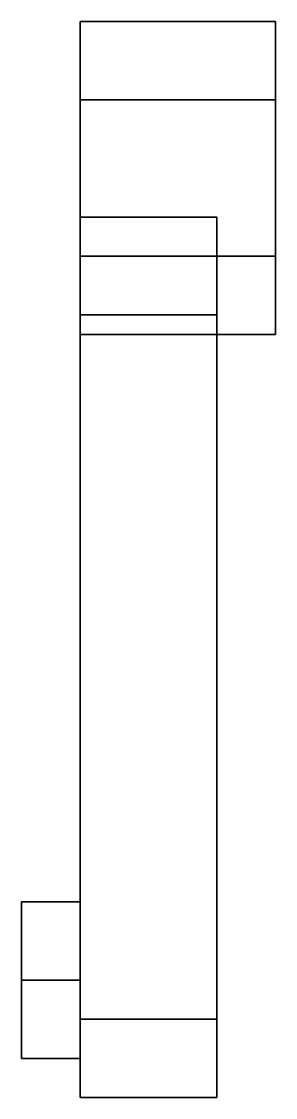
# Model space of a CAD drawing. Extents: x -0.86 to 0.86, y -0.47 to 0.08.
# Drawn here: x -0.86 to -0.73, y -0.47 to 0.08 of the extents above.
import ezdxf

# ---------------------------------------------------------------- set-up
doc = ezdxf.new("R2010")
doc.units = 0
doc.layers.add('TORSION', color=5, linetype='CONTINUOUS')

msp = doc.modelspace()

# ---------------------------------------------------------------- linework, layer by layer
at = {"layer": 'TORSION'}
for points in [[(-0.83, 0.08), (-0.83, 0.04, 0.06928), (-0.73, 0.04, 0.06928), (-0.73, 0.08)], [(-0.83, 0.04, -0.06928), (-0.83, 0.08), (-0.73, 0.08), (-0.73, 0.04, -0.06928)], [(-0.73, -0.04, -0.06928), (-0.73, 0.04, -0.06928), (-0.73, 0.08), (-0.73, -0.08)], [(-0.73, -0.08), (-0.73, 0.08), (-0.73, 0.04, 0.06928), (-0.73, -0.04, 0.06928)], [(-0.83, -0.04, -0.06928), (-0.83, 0.04, -0.06928), (-0.73, 0.04, -0.06928), (-0.73, -0.04, -0.06928)], [(-0.83, 0.04, 0.06928), (-0.83, -0.04, 0.06928), (-0.73, -0.04, 0.06928), (-0.73, 0.04, 0.06928)], [(-0.76, -0.02, -0.07), (-0.76, -0.43, -0.23), (-0.83, -0.43, -0.23), (-0.83, -0.02, -0.07)], [(-0.83, -0.02, -0.07), (-0.83, -0.43, -0.23), (-0.83, -0.47, -0.11), (-0.83, -0.07, 0.02)], [(-0.76, -0.07, 0.02), (-0.76, -0.02, -0.07), (-0.83, -0.02, -0.07), (-0.83, -0.07, 0.02)], [(-0.76, -0.47, -0.11), (-0.76, -0.43, -0.23), (-0.76, -0.02, -0.07), (-0.76, -0.07, 0.02)], [(-0.83, -0.04, 0.06928), (-0.83, -0.08), (-0.73, -0.08), (-0.73, -0.04, 0.06928)], [(-0.83, -0.08), (-0.83, -0.04, -0.06928), (-0.73, -0.04, -0.06928), (-0.73, -0.08)], [(-0.83, -0.07, 0.02), (-0.83, -0.47, -0.11), (-0.76, -0.47, -0.11), (-0.76, -0.07, 0.02)], [(-0.83, -0.41, -0.12), (-0.83, -0.37, -0.16), (-0.86, -0.37, -0.16), (-0.86, -0.41, -0.12)], [(-0.83, -0.37, -0.16), (-0.83, -0.41, -0.2), (-0.86, -0.41, -0.2), (-0.86, -0.37, -0.16)], [(-0.83, -0.45, -0.16), (-0.83, -0.41, -0.12), (-0.86, -0.41, -0.12), (-0.86, -0.45, -0.16)], [(-0.83, -0.41, -0.2), (-0.83, -0.45, -0.16), (-0.86, -0.45, -0.16), (-0.86, -0.41, -0.2)], [(-0.83, -0.47, -0.11), (-0.83, -0.43, -0.23), (-0.76, -0.43, -0.23), (-0.76, -0.47, -0.11)]]:
    msp.add_3dface(points, dxfattribs=at)

doc.saveas('drawing.dxf')
